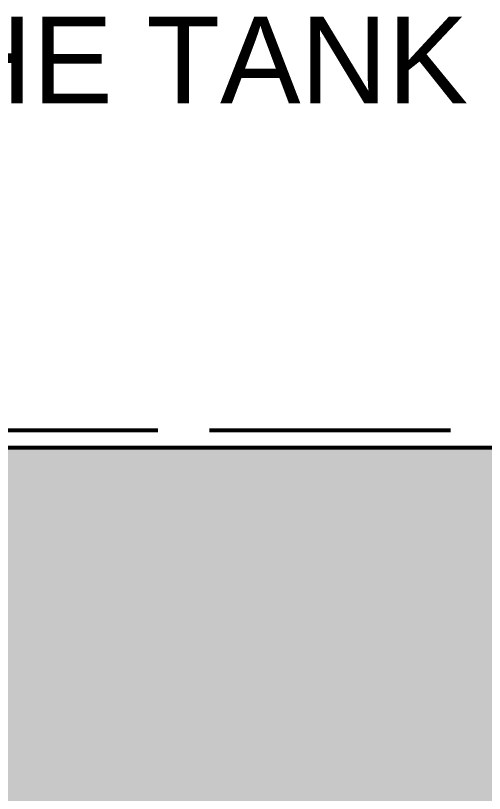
# Model space of a CAD drawing. Header units: millimetres. Extents: x -6059 to 136424, y -4267 to 4144.
# Drawn here: x 128946 to 129906, y 852 to 2445 of the extents above; entities that cross this region are included whole.
import ezdxf

# ---------------------------------------------------------------- set-up
doc = ezdxf.new("R2010")
doc.units = ezdxf.units.MM
doc.linetypes.add('DASH_494_106', pattern=[599.722222, 493.888889, -105.833333])
for name, color, linetype in [('ANNOTATIONS', 7, 'Continuous'), ('GEOFAB', 5, 'Continuous'), ('MODULE_ART', 7, 'Continuous'), ('TANK', 7, 'Continuous')]:
    doc.layers.add(name, color=color, linetype=linetype)
doc.styles.add('ARIAL', font='arial.ttf')

# ---------------------------------------------------------------- blocks, each defined once
blk = doc.blocks.new('atlancube_face')
at = {"true_color": 0x000000}
blk.add_solid([(-1.8, -1.8), (1151.8, -1.8), (-1.8, 781.8), (1151.8, 781.8)], dxfattribs=at)

msp = doc.modelspace()

# ---------------------------------------------------------------- linework, layer by layer
at = {"layer": 'GEOFAB', "color": 5, "linetype": 'DASH_494_106', "lineweight": 53}
msp.add_lwpolyline([(-35.3, -35.3), (133435.3, -35.3), (133435.3, 1595.3), (-35.3, 1595.3)], close=True, dxfattribs=at)
at = {"layer": 'TANK', "lineweight": 53}
msp.add_lwpolyline([(0, 0), (133400, 0), (133400, 1560), (0, 1560)], close=True, dxfattribs=at)

# ---------------------------------------------------------------- block references
at = {"layer": 'MODULE_ART'}
msp.add_blockref('atlancube_face', (128800, 780), dxfattribs=at)

# ---------------------------------------------------------------- texts
at = {"layer": 'ANNOTATIONS', "style": 'ARIAL'}
msp.add_text('WRAPPED AROUND THE TANK', height=176.812, dxfattribs=at).set_placement((126195.2, 2265.6))

doc.saveas('drawing.dxf')
